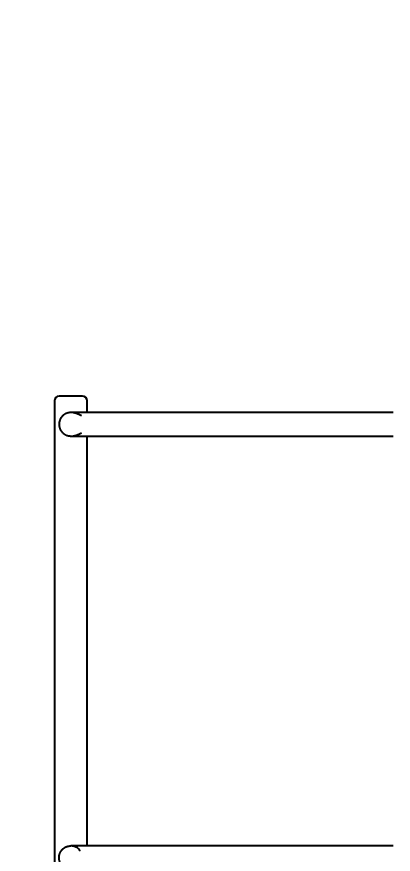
# Model space of a CAD drawing. Header units: millimetres. Extents: x -4 to 3776, y -4 to 4079.
# Drawn here: x 247.302 to 248.026, y 462.901 to 464.51 of the extents above; entities that cross this region are included whole.
import ezdxf
from ezdxf import colors
from ezdxf.entities.mleader import LeaderData, LeaderLine
from ezdxf.math import Vec2, Vec3

# ---------------------------------------------------------------- set-up
doc = ezdxf.new("R2010")
doc.units = ezdxf.units.MM
doc.layers.add('BK_kedu', color=255, linetype='Continuous')
doc.layers.add('EQUIPMENT', color=3, linetype='Continuous')
doc.styles.get("Standard").update_dxf_attribs({"font": 'arial.ttf'})

# ---------------------------------------------------------------- blocks, each defined once
blk = doc.blocks.new('fa dong ji')
at = {"layer": 'EQUIPMENT', "color": 3, "linetype": 'Continuous'}
for p, q in [((-1.0755, 17.3214), (-1.1205, 17.3214)), ((-1.1295, 17.3124), (-1.1295, 15.6114)), ((-1.0665, 17.2899), (-1.0665, 17.3124)), ((-1.0664, 17.2899), (-1.098, 17.2899)), ((-1.098, 17.2449), (-1.0664, 17.2449)), ((-1.0665, 16.4574), (-1.0665, 17.2449)), ((-1.0664, 16.4574), (-1.098, 16.4574))]:
    blk.add_line(p, q, dxfattribs=at)
for centre, start, end in [((-1.1205, 17.3124), 90, 180), ((-1.0755, 17.3124), 0, 90)]:
    blk.add_arc(centre, 0.009, start, end, dxfattribs=at)
for points, weights in [([(-1.098, 17.2899), (-1.106, 17.2899), (-1.1165, 17.2859), (-1.1205, 17.2754), (-1.1205, 17.2594), (-1.1165, 17.2489), (-1.106, 17.2449), (-1.098, 17.2449)], [0.58578643686, 0.585780228573, 0.552288889584, 0.585786437627, 0.585786437627, 0.552289017152, 0.585780037257, 0.585786436812]), ([(-1.098, 16.4124), (-1.106, 16.4124), (-1.1165, 16.4164), (-1.1205, 16.4269), (-1.1205, 16.4429), (-1.1165, 16.4534), (-1.106, 16.4574), (-1.098, 16.4574)], [0.58578643686, 0.585780228574, 0.552288889583, 0.585786437627, 0.585786437627, 0.552289017152, 0.585780037256, 0.585786436812])]:
    blk.add_rational_spline(points, weights, degree=4, knots=[0, 0, 0, 0, 0, 0.5, 0.5, 0.5, 1, 1, 1, 1, 1], dxfattribs=at)
for points in [[(-1.0773, 17.2839), (-1.0837, 17.2868), (-1.0908, 17.2899), (-1.098, 17.2899)], [(-1.0979, 17.2449), (-1.0909, 17.2449), (-1.0838, 17.2479), (-1.0771, 17.2508)]]:
    blk.add_open_spline(points, degree=3, dxfattribs=at)
for points, knots in [([(-0.478, 17.2899), (-0.4851, 17.2899), (-0.504, 17.2899), (-0.5326, 17.2899), (-0.5619, 17.2899), (-0.5858, 17.2899), (-0.6062, 17.2899), (-0.6253, 17.2899), (-0.6561, 17.2899), (-0.6986, 17.2899), (-0.7501, 17.2899), (-0.7988, 17.2899), (-0.8431, 17.2899), (-0.8776, 17.2899), (-0.9044, 17.2899), (-0.9265, 17.2899), (-0.9539, 17.2899), (-0.9866, 17.2899), (-1.0247, 17.2899), (-1.0519, 17.2899), (-1.0664, 17.2899)], [0, 0, 0, 0, 0.036325, 0.09604, 0.145813, 0.185643, 0.217898, 0.250109, 0.282832, 0.374833, 0.467187, 0.545549, 0.622742, 0.693164, 0.721808, 0.759268, 0.805818, 0.861456, 0.926183, 1, 1, 1, 1]), ([(-1.0664, 17.2449), (-1.0527, 17.2449), (-1.0273, 17.2449), (-0.9922, 17.2449), (-0.9629, 17.2449), (-0.939, 17.2449), (-0.9186, 17.2449), (-0.8995, 17.2449), (-0.8687, 17.2449), (-0.8262, 17.2449), (-0.7746, 17.2449), (-0.726, 17.2449), (-0.6817, 17.2449), (-0.6471, 17.2449), (-0.6204, 17.2449), (-0.5983, 17.2449), (-0.5709, 17.2449), (-0.5381, 17.2449), (-0.5066, 17.2449), (-0.486, 17.2449), (-0.478, 17.2449)], [0, 0, 0, 0, 0.069658, 0.129373, 0.179146, 0.218975, 0.251231, 0.283441, 0.316165, 0.408165, 0.500519, 0.57888, 0.656073, 0.726495, 0.755139, 0.792599, 0.839148, 0.894786, 0.959513, 1, 1, 1, 1]), ([(-1.0795, 16.4477), (-1.0813, 16.4503), (-1.0833, 16.4521), (-1.0895, 16.4563), (-1.0937, 16.4574), (-1.098, 16.4574)], [0, 0, 0, 0, 0.3308, 0.3308, 1, 1, 1, 1]), ([(-0.478, 16.4574), (-0.4851, 16.4574), (-0.504, 16.4574), (-0.5326, 16.4574), (-0.5619, 16.4574), (-0.5858, 16.4574), (-0.6062, 16.4574), (-0.6253, 16.4574), (-0.6561, 16.4574), (-0.6986, 16.4574), (-0.7501, 16.4574), (-0.7988, 16.4574), (-0.8431, 16.4574), (-0.8776, 16.4574), (-0.9044, 16.4574), (-0.9265, 16.4574), (-0.9539, 16.4574), (-0.9866, 16.4574), (-1.0247, 16.4574), (-1.0519, 16.4574), (-1.0664, 16.4574)], [0, 0, 0, 0, 0.036329, 0.096044, 0.145816, 0.185646, 0.217901, 0.250111, 0.282835, 0.374836, 0.46719, 0.54555, 0.622744, 0.693165, 0.721809, 0.759269, 0.805818, 0.861457, 0.926184, 1, 1, 1, 1])]:
    blk.add_open_spline(points, degree=3, knots=knots, dxfattribs=at)

msp = doc.modelspace()

# ---------------------------------------------------------------- block references
at = {"color": 4, "lineweight": 25}
msp.add_blockref('fa dong ji', (248.5042, 446.4596), dxfattribs=at)

# ---------------------------------------------------------------- leaders
at = {"layer": 'BK_kedu'}
ml = msp.add_multileader_mtext('Standard', dxfattribs=at)
ml.set_content('', color=256)
ml.set_leader_properties()
ml.build(insert=Vec2(0, 0))
ml.multileader.update_dxf_attribs({"text_right_attachment_type": 6, "dogleg_length": 0.36, "arrow_head_size": 0.18})
ctx = ml.context
ctx.base_point, ctx.char_height, ctx.arrow_head_size, ctx.landing_gap_size, ctx.plane_origin = Vec3(3775.9986, 4079.3284), 0.18, 0.18, 0.09, Vec3(3774.6386, 4079.3284)
ctx.right_attachment = 6
notes = []
notes.append((ctx, [(0, (0, 0, 0), (0, 0), (1, 0), 1, [])]))
ctx.mtext.insert, ctx.mtext.flow_direction = Vec3(3776.0886, 4079.4184), 5
for ctx, leaders in notes:
    for number, flags, end, landing, length, lines in leaders:
        leader = LeaderData()
        leader.index, (leader.has_last_leader_line, leader.has_dogleg_vector, leader.attachment_direction) = number, flags
        leader.last_leader_point, leader.dogleg_vector, leader.dogleg_length = Vec3(end), Vec3(landing), length
        for number, points, colour, breaks in lines:
            line = LeaderLine()
            line.index, line.vertices, line.color, line.breaks = number, Vec3.list(points), colors.encode_raw_color(colour), breaks
            leader.lines.append(line)
        ctx.leaders.append(leader)

doc.saveas('drawing.dxf')
